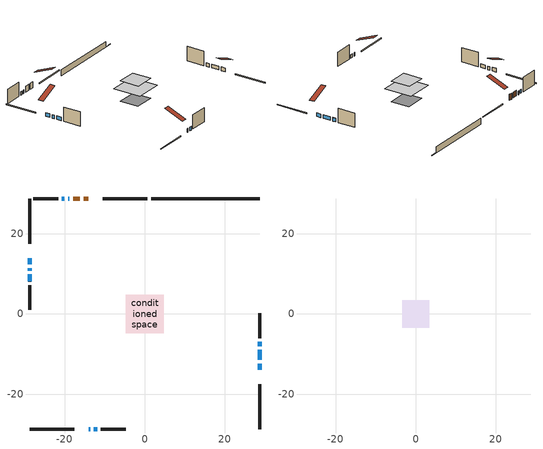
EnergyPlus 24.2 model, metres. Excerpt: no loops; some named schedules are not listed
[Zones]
conditioned space
 floor adiabatic (AdiabaticFloorConstruction): -4.79,-4.79 -4.79,4.79 4.79,4.79 4.79,-4.79 z3.32
 floor foundation (Slab1 construction): -3.55,-3.23 -3.55,3.23 3.55,3.23 3.55,-3.23 z-1.1
 wall outside (RimJoist1 construction): 0.68,28.74 -10.44,28.74 / -28.74,-28.74 -17.61,-28.74 / -28.74,28.74 -28.74,17.61 / 28.74,-28.74 28.74,-17.61 z0.88:1.18
 wall outside (AdiabaticWallConstruction 1): -14.06,28.74 -15.27,28.74 / -16.2,28.74 -17.92,28.74 z0.88:2.91
 wall outside (AdiabaticWallConstruction): -28.74,13.99 -28.74,12.4 / -18.84,28.74 -19.17,28.74 / -28.74,11.48 -28.74,10.84 / -13.99,-28.74 -13.67,-28.74 / 28.74,-13.99 28.74,-12.4 / -20.09,28.74 -20.72,28.74 / -12.75,-28.74 -11.9,-28.74 / 28.74,-11.48 28.74,-8.97 / 28.74,-8.04 28.74,-6.94 / -28.74,9.91 -28.74,8.12 z0.88:2.1
 wall outside (Wall1 construction): -21.65,28.74 -27.81,28.74 / -10.97,-28.74 -4.81,-28.74 / -28.74,7.19 -28.74,1.03 / 28.74,-6.01 28.74,0.15 z0.88:5.76
 wall foundation (FoundationWall1 construction): 1.61,28.74,-1.1 1.61,28.74,0.88 26.02,28.74,0.88 26.02,28.74,-0.98 28.74,28.74,-0.98 28.74,28.74,-1.1
 window (WindowConstruction): -28.74,13.99 -28.74,12.4 z0.88:2.1
 window (WindowConstruction 7): -18.85,28.74 -19.16,28.74 z0.88:2.1
 window (WindowConstruction 8): -28.74,11.47 -28.74,10.84 z0.88:2.1
 window (WindowConstruction 9): -13.99,-28.74 -13.68,-28.74 z0.88:2.1
 window (WindowConstruction 1): 28.74,-13.99 28.74,-12.4 z0.88:2.1
 window (WindowConstruction 2): -20.09,28.74 -20.72,28.74 z0.88:2.1
 window (WindowConstruction 6): -12.75,-28.74 -11.9,-28.74 z0.88:2.1
 window (WindowConstruction 3): 28.74,-11.48 28.74,-8.97 z0.88:2.1
 window (WindowConstruction 4): 28.74,-8.04 28.74,-6.94 z0.88:2.1
 window (WindowConstruction 5): -28.74,9.91 -28.74,8.12 z0.88:2.1
 door (Door): -14.06,28.74 -15.27,28.74 z0.88:2.91
 door (Door 1): -16.2,28.74 -17.92,28.74 z0.88:2.91
 ceiling adiabatic (AdiabaticFloorConstruction): 4.79,-4.79 4.79,4.79 -4.79,4.79 -4.79,-4.79 z3.32
attic - vented
 floor to conditioned space (Floor1 construction Reversed): -3.39,-3.39 -3.39,3.39 3.39,3.39 3.39,-3.39 z5.76
 roof outside (Roof1 construction): -13.13,28.74,5.76 -13.13,22.23,8.47 -11.37,22.23,8.47 -11.37,28.74,5.76; -14.92,-28.74,5.76 -14.92,-22.23,8.47 -16.68,-22.23,8.47 -16.68,-28.74,5.76; -28.74,14.92,5.76 -22.23,14.92,8.47 -22.23,16.68,8.47 -28.74,16.68,5.76; 28.74,-14.92,5.76 22.23,-14.92,8.47 22.23,-16.68,8.47 28.74,-16.68,5.76
[Building]
Building 1: Terrain=Suburbs
[Site:Location]
Montreal Intl AP_QC: Latitude {deg}=45.47; Longitude {deg}=-73.74; Time Zone {hr}=-5; Elevation {m}=36; Keep Site Location Information=Yes
[Site:GroundTemperature:Shallow]
2.07863, -0.316383, -0.508184, 0.628371, 5.19101, 9.73239, 13.6695, 16.1636, 16.3755, 14.347, 10.5102, 6.10817
[Site:WaterMainsTemperature]
Calculation Method=Schedule; Temperature Schedule=mains temperature schedule
[Material] Roughness=Rough; Thermal Absorptance=0.9
Name | Thickness {m} | Conductivity {W/m-K} | Density {kg/m3} | Specific Heat {J/kg-K} | Solar Absorptance | Visible Absorptance
asphalt or fiberglass shingles | 0.00635 | 0.162714 | 1121.4 | 1465.45 | 0.4 | 0.4
ceiling loosefill ins | 0.169333 | 0.0480833 | 16.02 | 1046.75 | 0.7 | 0.7
ceiling stud and cavity | 0.1397 | 0.0873758 | 65.682 | 1177.47 | 0.7 | 0.7
concrete 4.0 in. | 0.1016 | 1.803125 | 2242.8 | 837.4 | 0.7 | 0.7
concrete 8.0 in. | 0.2032 | 1.803125 | 2242.8 | 837.4 | 0.7 | 0.7
door material | 0.04445 | 0.053851 | 512.64 | 1214.23 | 0.7 | 0.7
door material 1 | 0.04445 | 0.188738 | 512.64 | 1214.23 | 0.7 | 0.7
exterior vertical ins | 0.0109735 | 0.029427 | 32.04 | 1214.23 | 0.7 | 0.7
floor covering | 0.0127 | 0.0433444 | 54.468 | 1339.84 | 0.6 | 0.6
floor rigid ins; wall rigid ins | 0.512978 | 0.029427 | 32.04 | 1214.23 | 0.7 | 0.7
floor stud and cavity | 0.1397 | 1.75129 | 37.0049 | 1207.88 | 0.7 | 0.7
furniture material conditioned space 1 | 0.1524 | 0.115458 | 640.8 | 1214.23 | 0.6 | 0.6
gypsum board | 0.0127 | 0.160291 | 801 | 837.4 | 0.6 | 0.6
gypsum board 1 | 0.0127 | 0.160291 | 801 | 837.4 | 0.7 | 0.7
osb sheathing 0.5 in. | 0.0127 | 0.115458 | 512.64 | 1214.23 | 0.7 | 0.7
osb sheathing 0.75 in. | 0.01905 | 0.115458 | 512.64 | 1214.23 | 0.7 | 0.7
osb sheathing 2.0 in. | 0.0508 | 0.115458 | 512.64 | 1214.23 | 0.7 | 0.7
rim joist stud and cavity | 0.0508 | 0.353641 | 125.044 | 1163.47 | 0.6 | 0.6
wall stud and cavity | 0.1397 | 0.146652 | 139.0536 | 1170.24 | 0.7 | 0.7
wall stud and cavity 1 | 0.0889 | 0.380278 | 52.3479 | 1209.89 | 0.7 | 0.7
wall stud and cavity 2 | 0.0889 | 0.391764 | 83.0341 | 1211.67 | 0.7 | 0.7
wood siding | 0.0254 | 0.102417 | 544.68 | 1172.36 | 0.4 | 0.4
wood siding 1; wood siding 2; wood siding 3 | 0.0254 | 0.102417 | 544.68 | 1172.36 | 0.7 | 0.7
[WindowMaterial:SimpleGlazingSystem]
Name | U-Factor {W/m2-K} | Solar Heat Gain Coefficient
WindowMaterial | 4.76611 | 0.65
WindowMaterial 1 | 4.23181 | 0.68
WindowMaterial 2 | 2.76178 | 0.61
WindowMaterial 3 | 2.79301 | 0.62
WindowMaterial 4 | 2.78449 | 0.59
WindowMaterial 5 | 2.79017 | 0.63
WindowMaterial 6 | 2.992306 | 0.59
WindowMaterial 7 | 5.780204 | 0.59
[Construction]
AdiabaticFloorConstruction: floor stud and cavity, floor rigid ins, osb sheathing 0.75 in., floor covering
AdiabaticWallConstruction: wood siding 2, wall rigid ins, wall stud and cavity 1, gypsum board
AdiabaticWallConstruction 1: wood siding 3, wall rigid ins, wall stud and cavity 1, gypsum board
Door: door material
Door 1: door material 1
Floor1 construction Reversed: gypsum board, ceiling stud and cavity, ceiling loosefill ins
FoundationWall1 construction: concrete 8.0 in., gypsum board 1
furniture construction conditioned space 1: furniture material conditioned space 1
PartitionWallConstruction: gypsum board, wall stud and cavity 2, gypsum board
RimJoist1 construction: wood siding 1, osb sheathing 2.0 in., rim joist stud and cavity
Roof1 construction: asphalt or fiberglass shingles
Slab1 construction: concrete 4.0 in.
Wall1 construction: wood siding, osb sheathing 0.5 in., wall stud and cavity, gypsum board
WindowConstruction: WindowMaterial
WindowConstruction 1: WindowMaterial 1
WindowConstruction 2: WindowMaterial 2
WindowConstruction 3: WindowMaterial 3
WindowConstruction 4: WindowMaterial 4
WindowConstruction 5: WindowMaterial 5
WindowConstruction 6: WindowMaterial 6
WindowConstruction 7; WindowConstruction 8; WindowConstruction 9: WindowMaterial 7
[Zone] Multiplier=1; Part of Total Floor Area=Yes
Name | Volume {m3}
attic - vented | 19.9275
conditioned space | 339.9
[Space]
Name | Zone | Volume {m3}
attic - vented 1 | attic - vented | 19.9275
conditioned space 1 | conditioned space | 339.9
[ZoneInfiltration:EffectiveLeakageArea]
infil attic - vented 1: Zone or Space=attic - vented 1; Schedule=Always On Discrete; Effective Air Leakage Area {cm2}=1835.6; Stack Coefficient=0.000188578; Wind Coefficient=9.27823e-06
[ZoneMixing]
whole house fan mix: Zone or Space=attic - vented; Schedule=Always On Continuous; Design Flow Rate Calculation Method=Flow/Zone; Design Flow Rate {m3/s}=0; Source Zone or Space=conditioned space
[SurfaceProperty:ExposedFoundationPerimeter]
Slab1: Exposed Perimeter Calculation Method=TotalExposedPerimeter; Total Exposed Perimeter {m}=27.127
[InternalMass] Zone or ZoneList=conditioned space; Space or SpaceList=conditioned space 1
Name | Construction | Surface Area {m2}
furniture mass conditioned space 1 | furniture construction conditioned space 1 | 55.08
partition wall mass | PartitionWallConstruction | 137.7
[Lights]
interior lighting: Zone or ZoneList or Space or SpaceList=conditioned space 1; Schedule=interior lighting schedule; Design Level Calculation Method=LightingLevel; Lighting Level {W}=343.2; Return Air Fraction=0; Fraction Radiant=0.6; Fraction Visible=0.2; Fraction Replaceable=1
[People]
occupants: Zone or ZoneList or Space or SpaceList=conditioned space 1; Number of People Schedule=occupants schedule; Number of People Calculation Method=People; Number of People=3; Fraction Radiant=0.314171; Sensible Heat Fraction=0.56303; Activity Level Schedule=occupants activity schedule; Carbon Dioxide Generation Rate {m3/s-W}=0; Enable ASHRAE 55 Comfort Warnings=No; Mean Radiant Temperature Calculation Type=EnclosureAveraged
[ElectricEquipment] Zone or ZoneList or Space or SpaceList=conditioned space 1; Design Level Calculation Method=EquipmentLevel
Name | Schedule | Design Level {W} | Fraction Latent | Fraction Radiant | Fraction Lost
clothes dryer | clothes dryer schedule | 140.772 | 0.015 | 0.081 | 0.85
clothes washer | clothes washer schedule | 32.1985 | 0.03 | 0.162 | 0.7
cooking range | cooking range schedule | 215.147 | 0.08 | 0.432 | 0.2
dishwasher | dishwasher schedule | 66.8632 | 0.3 | 0.18 | 0.4
fridge | fridge schedule | 72.9452 | 0 | 0.6 | 0
mech vent bath fan 0 | mech vent bath fan 0 schedule | 50.2 | 0 | 0 | 1
mech vent bath fan 1 | mech vent bath fan 1 schedule | 50.2 | 0 | 0 | 1
mech vent house fan | mech vent house fan schedule | 0 | 0 | 0 | 1
mech vent house fan cfis | mech vent house fan cfis schedule | 0 | 0 | 0 | 0
mech vent range fan 0 | mech vent range fan 0 schedule | 57 | 0 | 0 | 1
misc plug loads | misc plug loads schedule | 494.7 | 0.045 | 0.513 | 0.1
whole house fan | Always On Discrete | 0 | 0 | 0 | 1
[OtherEquipment] Zone or ZoneList or Space or SpaceList=conditioned space 1; Design Level Calculation Method=EquipmentLevel
Name | Fuel Type | Schedule | Design Level {W} | Fraction Latent | Fraction Radiant | Fraction Lost
clothes dryer 1 | Electricity | clothes dryer schedule | 0 | 0.015 | 0.081 | 0.85
cooking range 1 | Electricity | cooking range schedule | 0 | 0.08 | 0.432 | 0.2
general water use latent | None | general water use schedule | 62.594 | 1 | 0 | 0
general water use sensible | None | general water use schedule | -61.6891 | 0 | 0.6 | 0
mech vent house fan latent load | None | Always On Discrete | 0 | 1 | 0 | 0
mech vent house fan sensible load | None | Always On Discrete | 0 | 0 | 0 | 0
water heater energy adjustment1 | Electricity | Always On Discrete | 0.01 | 0 | 0 | 1
[ZoneInfiltration:DesignFlowRate] Zone or ZoneList or Space or SpaceList=conditioned space 1; Schedule=Always On Discrete; Design Flow Rate Calculation Method=Flow/Zone; Design Flow Rate {m3/s}=0
infil flow; natural vent flow; whole house fan flow
[AvailabilityManager:Scheduled]
air source heat pump airloop Availability Manager: Schedule=Always On Discrete
[Foundation:Kiva]
Foundation Kiva 1: Initial Indoor Air Temperature {C}=18; Wall Height Above Grade {m}=0.880019; Wall Depth Below Slab {m}=0.2032; Custom Block Material Name 1=exterior vertical ins; Custom Block Depth 1 {m}=1.98001; Custom Block X Position 1 {m}=0.2159; Custom Block Z Position 1 {m}=0
[Foundation:Kiva:Settings]
Soil Conductivity {W/m-K}=0.849921; Soil Density {kg/m3}=1842.3; Soil Specific Heat {J/kg-K}=418.7; Ground Solar Absorptivity=0.9; Ground Thermal Absorptivity=0.9; Ground Surface Roughness {m}=0.03; Far-Field Width {m}=40; Deep-Ground Boundary Condition=ZeroFlux; Deep-Ground Depth {m}=40; Minimum Cell Dimension {m}=0.2; Maximum Cell Growth Coefficient=3; Simulation Timestep=Timestep
[Exterior:Lights]
exterior lighting: Schedule=exterior lighting schedule; Design Level {W}=75.6
[EnergyManagementSystem:GlobalVariable]
air_source_heat_pump_airloop_Fan_RTF
infil_program_Qfan
infil_program_Qinf
natural_vent_program_Qnv
natural_vent_program_Qwhf
[EnergyManagementSystem:Sensor]
Name | Output:Variable or Output:Meter Index Key | Output:Variable or Output:Meter
airflow_gain | infil flow | Infiltration Sensible Heat Gain Energy
airflow_gain_1 | natural vent flow | Infiltration Sensible Heat Gain Energy
airflow_gain_2 | whole house fan flow | Infiltration Sensible Heat Gain Energy
airflow_loss | infil flow | Infiltration Sensible Heat Loss Energy
airflow_loss_1 | natural vent flow | Infiltration Sensible Heat Loss Energy
airflow_loss_2 | whole house fan flow | Infiltration Sensible Heat Loss Energy
clg_load_cond |  | Cooling:EnergyTransfer:Zone:CONDITIONED SPACE
clg_sp_s; clg_sp_s_1 | cooling setpoint | Schedule Value
clothes_dryer_exhaust_0_sch_s | clothes dryer exhaust 0 schedule | Schedule Value
cool_season | cooling season schedule | Schedule Value
htg_load_cond |  | Heating:EnergyTransfer:Zone:CONDITIONED SPACE
htg_sp_s; htg_sp_s_1 | heating setpoint | Schedule Value
ig_ee_conv | clothes dryer | Electric Equipment Convective Heating Energy
ig_ee_conv_2 | cooking range | Electric Equipment Convective Heating Energy
ig_ee_conv_4 | fridge | Electric Equipment Convective Heating Energy
ig_ee_conv_5 | misc plug loads | Electric Equipment Convective Heating Energy
ig_ee_conv_6 | whole house fan | Electric Equipment Convective Heating Energy
ig_ee_rad | clothes dryer | Electric Equipment Radiant Heating Energy
ig_ee_rad_2 | cooking range | Electric Equipment Radiant Heating Energy
ig_ee_rad_4 | fridge | Electric Equipment Radiant Heating Energy
ig_ee_rad_5 | misc plug loads | Electric Equipment Radiant Heating Energy
ig_ee_rad_6 | whole house fan | Electric Equipment Radiant Heating Energy
ig_lgt_conv | interior lighting | Lights Convective Heating Energy
ig_lgt_rad | interior lighting | Lights Radiant Heating Energy
ig_lgt_vis | interior lighting | Lights Visible Radiation Heating Energy
ig_oe_conv | clothes dryer 1 | Other Equipment Convective Heating Energy
ig_oe_conv_1 | cooking range 1 | Other Equipment Convective Heating Energy
ig_oe_conv_2 | general water use latent | Other Equipment Convective Heating Energy
ig_oe_conv_3 | general water use sensible | Other Equipment Convective Heating Energy
ig_oe_conv_4 | water heater energy adjustment1 | Other Equipment Convective Heating Energy
ig_oe_rad | clothes dryer 1 | Other Equipment Radiant Heating Energy
ig_oe_rad_1 | cooking range 1 | Other Equipment Radiant Heating Energy
ig_oe_rad_2 | general water use latent | Other Equipment Radiant Heating Energy
ig_oe_rad_3 | general water use sensible | Other Equipment Radiant Heating Energy
ig_oe_rad_4 | water heater energy adjustment1 | Other Equipment Radiant Heating Energy
ig_ppl_conv | occupants | People Convective Heating Energy
ig_ppl_rad | occupants | People Radiant Heating Energy
im_conv | furniture mass conditioned space 1 | Surface Inside Face Convection Heat Gain Energy
im_conv_1 | partition wall mass | Surface Inside Face Convection Heat Gain Energy
im_ig | furniture mass conditioned space 1 | Surface Inside Face Internal Gains Radiation Heat Gain Energy
im_ig_1 | partition wall mass | Surface Inside Face Internal Gains Radiation Heat Gain Energy
im_lgt | furniture mass conditioned space 1 | Surface Inside Face Lights Radiation Heat Gain Energy
im_lgt_1 | partition wall mass | Surface Inside Face Lights Radiation Heat Gain Energy
im_sol | furniture mass conditioned space 1 | Surface Inside Face Solar Radiation Heat Gain Energy
im_sol_1 | partition wall mass | Surface Inside Face Solar Radiation Heat Gain Energy
im_surf | furniture mass conditioned space 1 | Surface Inside Face Net Surface Thermal Radiation Heat Gain Energy
im_surf_1 | partition wall mass | Surface Inside Face Net Surface Thermal Radiation Heat Gain Energy
mech_vent_bath_fan_0_sch_s | mech vent bath fan 0 schedule | Schedule Value
mech_vent_bath_fan_1_sch_s | mech vent bath fan 1 schedule | Schedule Value
mech_vent_range_fan_0_sch_s | mech vent range fan 0 schedule | Schedule Value
mv_conv | mech vent bath fan 0 | Electric Equipment Convective Heating Energy
mv_conv_1 | mech vent bath fan 1 | Electric Equipment Convective Heating Energy
mv_conv_2 | mech vent house fan | Electric Equipment Convective Heating Energy
mv_conv_3 | mech vent house fan cfis | Electric Equipment Convective Heating Energy
mv_conv_4 | mech vent range fan 0 | Electric Equipment Convective Heating Energy
mv_conv_5 | mech vent house fan latent load | Other Equipment Convective Heating Energy
mv_conv_6 | mech vent house fan sensible load | Other Equipment Convective Heating Energy
mv_rad | mech vent bath fan 0 | Electric Equipment Radiant Heating Energy
mv_rad_1 | mech vent bath fan 1 | Electric Equipment Radiant Heating Energy
mv_rad_2 | mech vent house fan | Electric Equipment Radiant Heating Energy
mv_rad_3 | mech vent house fan cfis | Electric Equipment Radiant Heating Energy
mv_rad_4 | mech vent range fan 0 | Electric Equipment Radiant Heating Energy
mv_rad_5 | mech vent house fan latent load | Other Equipment Radiant Heating Energy
mv_rad_6 | mech vent house fan sensible load | Other Equipment Radiant Heating Energy
natural_vent_s | natural vent schedule | Schedule Value
out_pb_s |  | Site Outdoor Air Barometric Pressure
out_wt_s |  | Site Outdoor Air Humidity Ratio
site_vw_s |  | Site Wind Speed
ss_back_out | Window1 | Surface Window Shortwave from Zone Back Out Window Heat Transfer Rate
ss_back_out_1 | Window10 | Surface Window Shortwave from Zone Back Out Window Heat Transfer Rate
ss_back_out_2 | Window11 | Surface Window Shortwave from Zone Back Out Window Heat Transfer Rate
ss_back_out_3 | Window13 | Surface Window Shortwave from Zone Back Out Window Heat Transfer Rate
ss_back_out_4 | Window3 | Surface Window Shortwave from Zone Back Out Window Heat Transfer Rate
ss_back_out_5 | Window4 | Surface Window Shortwave from Zone Back Out Window Heat Transfer Rate
ss_back_out_6 | Window5 | Surface Window Shortwave from Zone Back Out Window Heat Transfer Rate
ss_back_out_7 | Window7 | Surface Window Shortwave from Zone Back Out Window Heat Transfer Rate
ss_back_out_8 | Window8 | Surface Window Shortwave from Zone Back Out Window Heat Transfer Rate
ss_back_out_9 | Window9 | Surface Window Shortwave from Zone Back Out Window Heat Transfer Rate
ss_conv | Door1 | Surface Inside Face Convection Heat Gain Energy
ss_conv_1 | Door3 | Surface Inside Face Convection Heat Gain Energy
ss_conv_10 | Window8 | Surface Inside Face Convection Heat Gain Energy
ss_conv_11 | Window9 | Surface Inside Face Convection Heat Gain Energy
ss_conv_2 | Window1 | Surface Inside Face Convection Heat Gain Energy
ss_conv_3 | Window10 | Surface Inside Face Convection Heat Gain Energy
ss_conv_4 | Window11 | Surface Inside Face Convection Heat Gain Energy
ss_conv_5 | Window13 | Surface Inside Face Convection Heat Gain Energy
ss_conv_6 | Window3 | Surface Inside Face Convection Heat Gain Energy
ss_conv_7 | Window4 | Surface Inside Face Convection Heat Gain Energy
ss_conv_8 | Window5 | Surface Inside Face Convection Heat Gain Energy
ss_conv_9 | Window7 | Surface Inside Face Convection Heat Gain Energy
ss_ig | Door1 | Surface Inside Face Internal Gains Radiation Heat Gain Energy
ss_ig_1 | Door3 | Surface Inside Face Internal Gains Radiation Heat Gain Energy
ss_ig_10 | Window8 | Surface Inside Face Internal Gains Radiation Heat Gain Energy
ss_ig_11 | Window9 | Surface Inside Face Internal Gains Radiation Heat Gain Energy
ss_ig_2 | Window1 | Surface Inside Face Internal Gains Radiation Heat Gain Energy
ss_ig_3 | Window10 | Surface Inside Face Internal Gains Radiation Heat Gain Energy
ss_ig_4 | Window11 | Surface Inside Face Internal Gains Radiation Heat Gain Energy
ss_ig_5 | Window13 | Surface Inside Face Internal Gains Radiation Heat Gain Energy
ss_ig_6 | Window3 | Surface Inside Face Internal Gains Radiation Heat Gain Energy
ss_ig_7 | Window4 | Surface Inside Face Internal Gains Radiation Heat Gain Energy
ss_ig_8 | Window5 | Surface Inside Face Internal Gains Radiation Heat Gain Energy
ss_ig_9 | Window7 | Surface Inside Face Internal Gains Radiation Heat Gain Energy
ss_lgt | Door1 | Surface Inside Face Lights Radiation Heat Gain Energy
ss_lgt_1 | Door3 | Surface Inside Face Lights Radiation Heat Gain Energy
ss_sol | Door1 | Surface Inside Face Solar Radiation Heat Gain Energy
ss_sol_1 | Door3 | Surface Inside Face Solar Radiation Heat Gain Energy
ss_surf | Door1 | Surface Inside Face Net Surface Thermal Radiation Heat Gain Energy
ss_surf_1 | Door3 | Surface Inside Face Net Surface Thermal Radiation Heat Gain Energy
ss_surf_10 | Window8 | Surface Inside Face Net Surface Thermal Radiation Heat Gain Energy
ss_surf_11 | Window9 | Surface Inside Face Net Surface Thermal Radiation Heat Gain Energy
ss_surf_2 | Window1 | Surface Inside Face Net Surface Thermal Radiation Heat Gain Energy
ss_surf_3 | Window10 | Surface Inside Face Net Surface Thermal Radiation Heat Gain Energy
ss_surf_4 | Window11 | Surface Inside Face Net Surface Thermal Radiation Heat Gain Energy
ss_surf_5 | Window13 | Surface Inside Face Net Surface Thermal Radiation Heat Gain Energy
ss_surf_6 | Window3 | Surface Inside Face Net Surface Thermal Radiation Heat Gain Energy
ss_surf_7 | Window4 | Surface Inside Face Net Surface Thermal Radiation Heat Gain Energy
ss_surf_8 | Window5 | Surface Inside Face Net Surface Thermal Radiation Heat Gain Energy
ss_surf_9 | Window7 | Surface Inside Face Net Surface Thermal Radiation Heat Gain Energy
ss_trans_in | Window1 | Surface Window Transmitted Solar Radiation Rate
ss_trans_in_1 | Window10 | Surface Window Transmitted Solar Radiation Rate
ss_trans_in_2 | Window11 | Surface Window Transmitted Solar Radiation Rate
ss_trans_in_3 | Window13 | Surface Window Transmitted Solar Radiation Rate
ss_trans_in_4 | Window3 | Surface Window Transmitted Solar Radiation Rate
ss_trans_in_5 | Window4 | Surface Window Transmitted Solar Radiation Rate
ss_trans_in_6 | Window5 | Surface Window Transmitted Solar Radiation Rate
ss_trans_in_7 | Window7 | Surface Window Transmitted Solar Radiation Rate
ss_trans_in_8 | Window8 | Surface Window Transmitted Solar Radiation Rate
ss_trans_in_9 | Window9 | Surface Window Transmitted Solar Radiation Rate
ss_trans_out | Window1 | Surface Inside Face Initial Transmitted Diffuse Transmitted Out Window Solar Radiation Rate
ss_trans_out_1 | Window10 | Surface Inside Face Initial Transmitted Diffuse Transmitted Out Window Solar Radiation Rate
ss_trans_out_2 | Window11 | Surface Inside Face Initial Transmitted Diffuse Transmitted Out Window Solar Radiation Rate
ss_trans_out_3 | Window13 | Surface Inside Face Initial Transmitted Diffuse Transmitted Out Window Solar Radiation Rate
ss_trans_out_4 | Window3 | Surface Inside Face Initial Transmitted Diffuse Transmitted Out Window Solar Radiation Rate
ss_trans_out_5 | Window4 | Surface Inside Face Initial Transmitted Diffuse Transmitted Out Window Solar Radiation Rate
ss_trans_out_6 | Window5 | Surface Inside Face Initial Transmitted Diffuse Transmitted Out Window Solar Radiation Rate
ss_trans_out_7 | Window7 | Surface Inside Face Initial Transmitted Diffuse Transmitted Out Window Solar Radiation Rate
ss_trans_out_8 | Window8 | Surface Inside Face Initial Transmitted Diffuse Transmitted Out Window Solar Radiation Rate
ss_trans_out_9 | Window9 | Surface Inside Face Initial Transmitted Diffuse Transmitted Out Window Solar Radiation Rate
s_conv | Floor1 | Surface Inside Face Convection Heat Gain Energy
s_conv_1 | FoundationWall1 | Surface Inside Face Convection Heat Gain Energy
s_conv_10 | Wall1:180 | Surface Inside Face Convection Heat Gain Energy
s_conv_11 | Wall1:270 | Surface Inside Face Convection Heat Gain Energy
s_conv_12 | Wall1:90 | Surface Inside Face Convection Heat Gain Energy
s_conv_2 | inferred conditioned ceiling | Surface Inside Face Convection Heat Gain Energy
s_conv_3 | inferred conditioned floor | Surface Inside Face Convection Heat Gain Energy
s_conv_4 | RimJoist1:0 | Surface Inside Face Convection Heat Gain Energy
s_conv_5 | RimJoist1:180 | Surface Inside Face Convection Heat Gain Energy
s_conv_6 | RimJoist1:270 | Surface Inside Face Convection Heat Gain Energy
s_conv_7 | RimJoist1:90 | Surface Inside Face Convection Heat Gain Energy
s_conv_8 | Slab1 | Surface Inside Face Convection Heat Gain Energy
s_conv_9 | Wall1:0 | Surface Inside Face Convection Heat Gain Energy
s_ig | Floor1 | Surface Inside Face Internal Gains Radiation Heat Gain Energy
s_ig_1 | FoundationWall1 | Surface Inside Face Internal Gains Radiation Heat Gain Energy
s_ig_10 | Wall1:180 | Surface Inside Face Internal Gains Radiation Heat Gain Energy
s_ig_11 | Wall1:270 | Surface Inside Face Internal Gains Radiation Heat Gain Energy
s_ig_12 | Wall1:90 | Surface Inside Face Internal Gains Radiation Heat Gain Energy
s_ig_2 | inferred conditioned ceiling | Surface Inside Face Internal Gains Radiation Heat Gain Energy
s_ig_3 | inferred conditioned floor | Surface Inside Face Internal Gains Radiation Heat Gain Energy
s_ig_4 | RimJoist1:0 | Surface Inside Face Internal Gains Radiation Heat Gain Energy
s_ig_5 | RimJoist1:180 | Surface Inside Face Internal Gains Radiation Heat Gain Energy
s_ig_6 | RimJoist1:270 | Surface Inside Face Internal Gains Radiation Heat Gain Energy
s_ig_7 | RimJoist1:90 | Surface Inside Face Internal Gains Radiation Heat Gain Energy
s_ig_8 | Slab1 | Surface Inside Face Internal Gains Radiation Heat Gain Energy
s_ig_9 | Wall1:0 | Surface Inside Face Internal Gains Radiation Heat Gain Energy
s_lgt | Floor1 | Surface Inside Face Lights Radiation Heat Gain Energy
s_lgt_1 | FoundationWall1 | Surface Inside Face Lights Radiation Heat Gain Energy
s_lgt_10 | Wall1:180 | Surface Inside Face Lights Radiation Heat Gain Energy
s_lgt_11 | Wall1:270 | Surface Inside Face Lights Radiation Heat Gain Energy
s_lgt_12 | Wall1:90 | Surface Inside Face Lights Radiation Heat Gain Energy
s_lgt_2 | inferred conditioned ceiling | Surface Inside Face Lights Radiation Heat Gain Energy
s_lgt_3 | inferred conditioned floor | Surface Inside Face Lights Radiation Heat Gain Energy
s_lgt_4 | RimJoist1:0 | Surface Inside Face Lights Radiation Heat Gain Energy
s_lgt_5 | RimJoist1:180 | Surface Inside Face Lights Radiation Heat Gain Energy
s_lgt_6 | RimJoist1:270 | Surface Inside Face Lights Radiation Heat Gain Energy
s_lgt_7 | RimJoist1:90 | Surface Inside Face Lights Radiation Heat Gain Energy
s_lgt_8 | Slab1 | Surface Inside Face Lights Radiation Heat Gain Energy
s_lgt_9 | Wall1:0 | Surface Inside Face Lights Radiation Heat Gain Energy
s_sol | Floor1 | Surface Inside Face Solar Radiation Heat Gain Energy
s_sol_1 | FoundationWall1 | Surface Inside Face Solar Radiation Heat Gain Energy
s_sol_10 | Wall1:180 | Surface Inside Face Solar Radiation Heat Gain Energy
s_sol_11 | Wall1:270 | Surface Inside Face Solar Radiation Heat Gain Energy
s_sol_12 | Wall1:90 | Surface Inside Face Solar Radiation Heat Gain Energy
s_sol_2 | inferred conditioned ceiling | Surface Inside Face Solar Radiation Heat Gain Energy
s_sol_3 | inferred conditioned floor | Surface Inside Face Solar Radiation Heat Gain Energy
